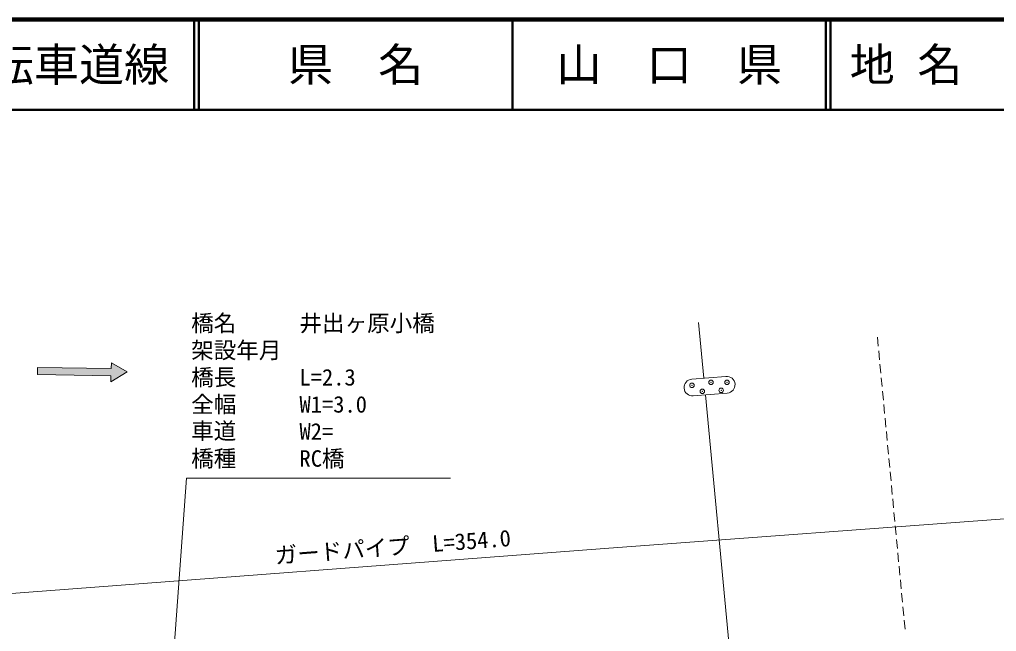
# Model space of a CAD drawing. Units: millimetres, scale not verified. Extents: x 40000 to 680000, y 20000 to 380000.
# Drawn here: x 278390 to 386644, y 312187 to 380000 of the extents above; entities that cross this region are included whole.
import ezdxf
from ezdxf.enums import TextEntityAlignment as Align

# ---------------------------------------------------------------- set-up
doc = ezdxf.new("R2010")
doc.units = ezdxf.units.MM
doc.header["$LTSCALE"] = 1000
doc.header["$PDMODE"] = 32
doc.header["$PDSIZE"] = 500
for name, color, linetype, lineweight in [('M-BGD', 7, 'Continuous', 13), ('M-STR-HTXT', 7, 'Continuous', 13), ('M-TTL', 2, 'Continuous', 140), ('M-TTL-LINE', 7, 'Continuous', 50)]:
    doc.layers.add(name, color=color, linetype=linetype, lineweight=lineweight)
doc.layers.add('M-TTL-TXT', color=7, linetype='Continuous')
doc.styles.add('ＭＳ ゴシック', font='')
doc.styles.get('ＭＳ ゴシック').set_extended_font_data('MS Gothic')

msp = doc.modelspace()

# ---------------------------------------------------------------- hatches: boundary and pattern name
at = {"layer": 'M-BGD'}
msp.add_hatch(color=256, dxfattribs=at).paths.add_polyline_path([(288541, 341321), (288562, 341952), (290308, 340954), (288506, 339859), (288520, 340529), (280372, 340649), (280394, 341445)])

# ---------------------------------------------------------------- linework, layer by layer
for p, q in [((353633, 346440), (354217, 340261)), ((373456, 344792), (373550, 343797)), ((373597, 343299), (373691, 342303)), ((280397, 341445), (280394, 341441)), ((373738, 341806), (373832, 340810)), ((352878, 340153), (356662, 340458)), ((373879, 340312), (373973, 339317)), ((353037, 338291), (356821, 338596)), ((354393, 338400), (357092, 309807)), ((374020, 338819), (374114, 337823)), ((374161, 337325), (374255, 336330)), ((374302, 335832), (374396, 334837)), ((374443, 334339), (374537, 333343)), ((374584, 332845), (374678, 331850)), ((374725, 331352), (374819, 330356)), ((374866, 329859), (374960, 328863)), ((375007, 328365), (375101, 327370)), ((375148, 326872), (375242, 325876)), ((375289, 325379), (375383, 324383)), ((375430, 323885), (375524, 322890)), ((375571, 322392), (375665, 321396)), ((375712, 320899), (375806, 319903)), ((375853, 319405), (375947, 318410)), ((375994, 317912), (376088, 316916)), ((376135, 316418), (376229, 315423)), ((376276, 314925), (376370, 313929)), ((376417, 313432), (376511, 312436))]:
    msp.add_line(p, q, dxfattribs=at)
msp.add_lwpolyline([(288541, 341321), (288562, 341952), (290308, 340954), (288506, 339859), (288520, 340529), (280372, 340649), (280394, 341445)], close=True, dxfattribs=at)
for centre, start, end in [((352957, 339222), 94.87601, 274.87601), ((356742, 339527), 274.87601, 94.87601)]:
    msp.add_arc(centre, 934, start, end, dxfattribs=at)
for p in [(355013, 339801), (356786, 339801), (352898, 339459), (354046, 338794), (356142, 338915)]:
    msp.add_point(p, dxfattribs=at)
at = {"layer": 'M-STR-HTXT'}
for p, q in [((343207, 321383), (401877, 325737)), ((243019, 313800), (343207, 321383))]:
    msp.add_line(p, q, dxfattribs=at)
msp.add_lwpolyline([(293788, 286662), (296881, 329158), (326161, 329158)], dxfattribs=at)
at = {"layer": 'M-TTL'}
msp.add_line((680000, 380000), (40000, 380000), dxfattribs=at)
at = {"layer": 'M-TTL-LINE'}
for p, q in [((297750, 380000), (297750, 370000)), ((298250, 380000), (298250, 370000)), ((333000, 380000), (333000, 370000)), ((367750, 380000), (367750, 370000)), ((368250, 380000), (368250, 370000)), ((40000, 370000), (680000, 370000))]:
    msp.add_line(p, q, dxfattribs=at)

# ---------------------------------------------------------------- texts
at = {"layer": 'M-STR-HTXT', "style": 'ＭＳ ゴシック'}
for s, p in [('橋名', (297407, 344890)), ('井出ヶ原小橋', (309407, 344890)), ('架設年月', (297407, 341890)), ('橋長', (297407, 338890)), ('L=2.3', (309407, 338890)), ('全幅', (297407, 335890)), ('W1=3.0', (309407, 335890)), ('車道', (297407, 332950)), ('W2=', (309407, 332890)), ('橋種', (297407, 329890)), ('RC橋', (309407, 329890))]:
    msp.add_text(s, height=1833, dxfattribs=at).set_placement(p, align=Align.BOTTOM_LEFT)
msp.add_text('ガードパイプ\u3000L=354.0', height=1833, rotation=4.328, dxfattribs=at).set_placement((319860, 320117), align=Align.BOTTOM_CENTER)
at = {"layer": 'M-TTL-TXT', "style": 'ＭＳ ゴシック'}
for s, p in [('一般県道\u3000山口秋吉台公園自転車道線', (209969, 375000)), ('地 名', (370380, 375000))]:
    msp.add_text(s, height=3666, dxfattribs=at).set_placement(p, align=Align.MIDDLE_LEFT)
for s, p in [('県\u3000名', (315625, 375000)), ('山\u3000口\u3000県', (350375, 375000))]:
    msp.add_text(s, height=3666, dxfattribs=at).set_placement(p, align=Align.MIDDLE_CENTER)

doc.saveas('drawing.dxf')
